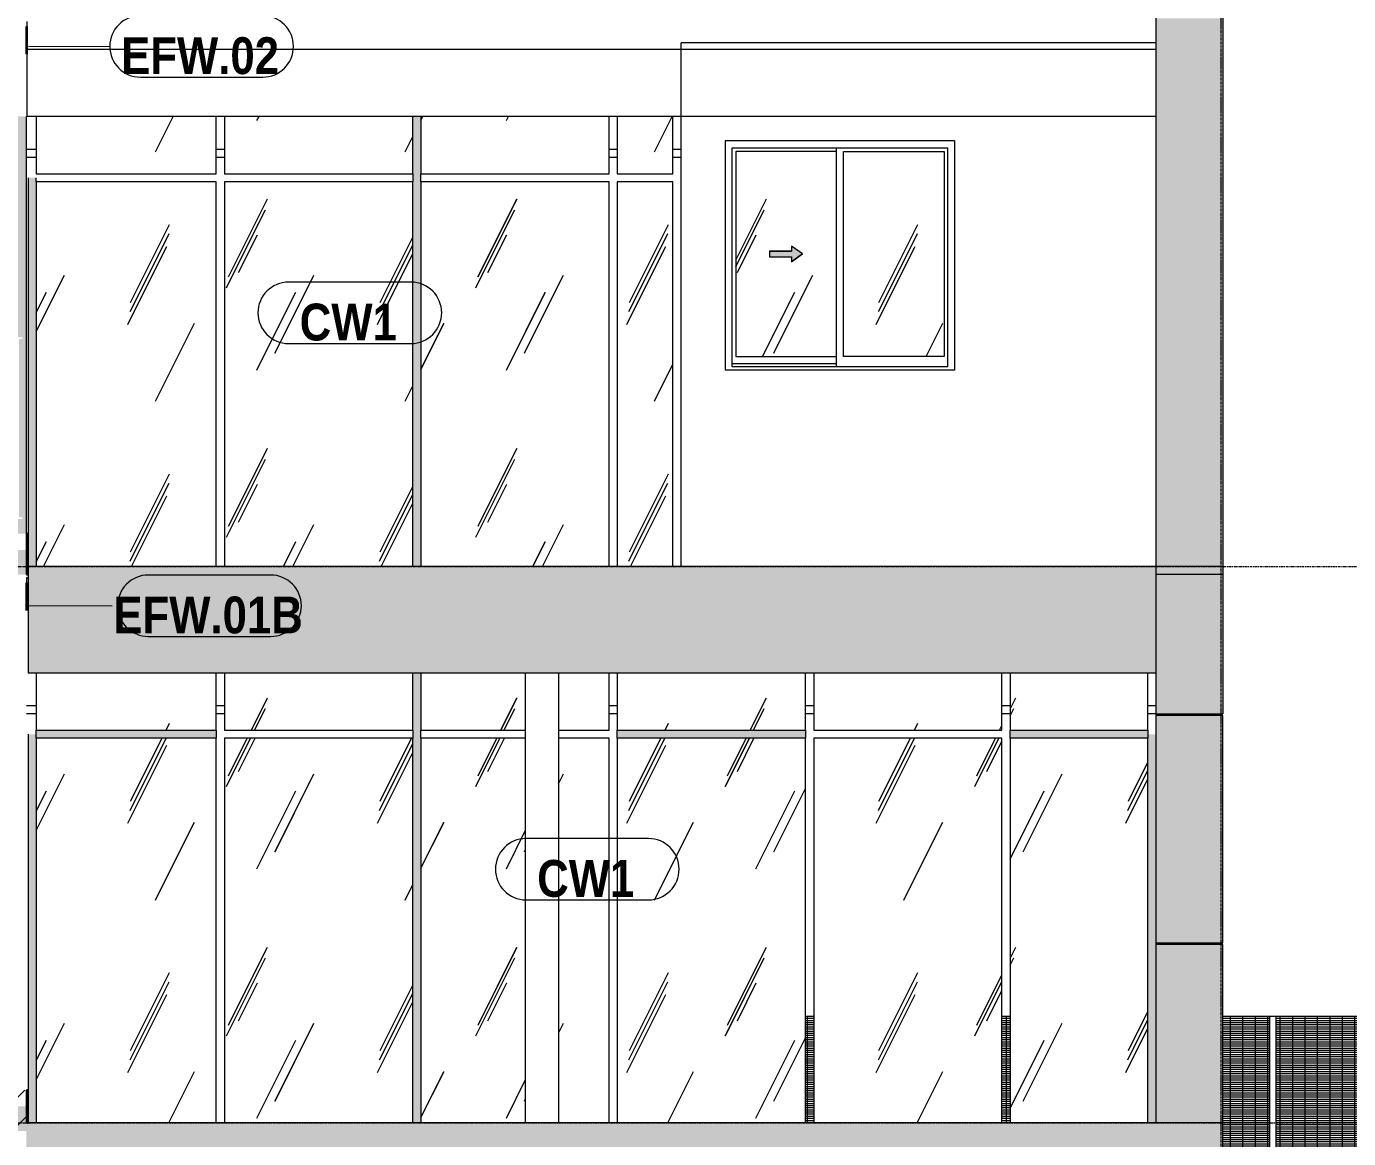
# Model space of a CAD drawing. Header units: millimetres. Extents: x 3451 to 201731, y -8641 to 35300.
# Drawn here: x 176091 to 184169, y 2104 to 8900 of the extents above; entities that cross this region are included whole.
import ezdxf

# ---------------------------------------------------------------- set-up
doc = ezdxf.new("R2010")
doc.units = ezdxf.units.MM
for name, pattern in [('1 NÉT CALL OUT', [6, 3, -3]), ('Centre', [31.75, 6.35, -4.7625, 15.875, -4.7625]), ('Grid Line', [22.225, 12.7, -3.175, 3.175, -3.175])]:
    doc.linetypes.add(name, pattern=pattern)
for name, color, linetype, lineweight in [('0-2', 50, 'Continuous', 5), ('A-CLNG', 13, 'Continuous', 9), ('A-DETL-GENF', 92, 'Continuous', 9), ('A-DETL-GENF-2', 92, '1 NÉT CALL OUT', 9), ('A-FLOR', 192, 'Continuous', 9), ('A-FLOR-1', 10, 'Continuous', 35), ('A-FLOR-2', 7, 'Continuous', 9), ('A-FLOR-HRAL', 11, 'Continuous', 9), ('A-FLOR-LEVL-2', 51, 'Centre', 9), ('A-GLAZ', 151, 'Continuous', 9), ('A-GLAZ-3', 7, '1 NÉT CALL OUT', 9), ('A-GLAZ-CURT', 52, 'Continuous', 9), ('A-GLAZ-CWMG', 51, 'Continuous', 9), ('A-WALL', 113, 'Continuous', 9), ('A-WALL-1', 113, 'Continuous', 25), ('A-WALL-IDEN', 211, 'Continuous', 9), ('A-WALL-PATT-2', 9, 'Continuous', 9), ('A-WALL-PATT-3', 111, 'Continuous', 5), ('I-WALL-2', 2, 'Continuous', 25), ('S-BEAM-1', 12, 'Continuous', 5), ('S-BEAM-3', 7, 'Continuous', 9), ('S-COLS', 52, 'Continuous', 9), ('S-GRID-1', 1, 'Grid Line', 9)]:
    doc.layers.add(name, color=color, linetype=linetype, lineweight=lineweight)
doc.styles.add('Arial_B', font='arialbd.ttf', dxfattribs={"width": 0.85, "height": 225})
pattern_1 = [(63.435, (-50196.8, 14229.33), (-0.001, 1524.001), [532.46, -2875.304]), (63.435, (-51720.8, 14229.33), (-0.001, 1524.001), [532.463, -2875.304]), (63.435, (-49467.24, 14523.8), (-0.001, 1524.001), [532.46, -2875.304]), (63.435, (-50991.24, 14523.8), (-0.001, 1524.001), [532.463, -2875.304]), (63.435, (-49577.66, 14419.83), (-0.001, 1524.001), [532.46, -2875.304]), (63.435, (-51101.66, 14419.83), (-0.001, 1524.001), [532.463, -2875.304]), (63.435, (-49690.2, 15015.1), (-0.001, 1524.001), [258.8, -3148.965]), (63.435, (-51214.2, 15015.1), (-0.001, 1524.001), [258.8, -3148.965]), (63.435, (-49763.8, 14922.95), (-0.001, 1524.001), [532.46, -2875.304]), (63.435, (-51287.8, 14922.95), (-0.001, 1524.001), [532.463, -2875.304]), (63.435, (-49750.84, 14989.1), (-0.001, 1524.001), [532.46, -2875.304]), (63.435, (-51274.84, 14989.1), (-0.001, 1524.001), [532.463, -2875.304]), (63.435, (-50365.7, 14698.94), (-0.001, 1524.001), [532.46, -2875.304]), (63.435, (-51889.7, 14698.94), (-0.001, 1524.001), [532.463, -2875.304]), (63.435, (-50352.7, 14776.9), (-0.001, 1524.001), [532.46, -2875.304]), (63.435, (-51876.7, 14776.9), (-0.001, 1524.001), [532.463, -2875.304]), (63.435, (-50349.2, 14833.1), (-0.001, 1524.001), [532.46, -2875.304]), (63.435, (-51873.2, 14833.1), (-0.001, 1524.001), [532.463, -2875.304])]

# ---------------------------------------------------------------- blocks, each defined once
blk = doc.blocks.new('NCV_TKTC_KET CAU_rvt-2-TKCS_MẶT CẮT D')
at = {"layer": 'S-BEAM-1'}
for points in [[(-24536.9, 5550), (-24536.9, 5700), (-24736.9, 5700), (-24736.9, 5550)], [(-24536.9, 2150), (-24536.9, 2300), (-24736.9, 2300), (-24736.9, 2150)]]:
    blk.add_hatch(color=256, dxfattribs=at).paths.add_polyline_path(points)
at = {"layer": 'A-FLOR-1'}
for p, q in [((-24535.3, 8730), (-24535.3, 8900)), ((-24535.3, 5330), (-24535.3, 5500))]:
    blk.add_line(p, q, dxfattribs=at)
at = {"layer": 'A-FLOR-2'}
for p, q in [((-17636.9, 8760), (-24535.3, 8760)), ((-24536.8, 5530), (-24536.8, 5500)), ((-24536.8, 5530), (-24526.9, 5530)), ((-24526.9, 5360), (-24535.3, 5360))]:
    blk.add_line(p, q, dxfattribs=at)
at = {"layer": 'S-BEAM-3'}
for p in [(-24534.3, 8930), (-17636.9, 8350)]:
    blk.add_line(p, (-24534.3, 8350), dxfattribs=at)
blk = doc.blocks.new('NCV_TKTC_TANG 1_rvt-2-TKCS_MẶT CẮT D')
at = {"layer": 'A-WALL-PATT-2'}
h = blk.add_hatch(dxfattribs=at)
h.set_pattern_fill('FP_32', color=256, style=0, pattern_type=2)
h.set_pattern_definition([(45, (-51987.05, 14125), (-84.8528, 84.8528), [])])
h.paths.add_polyline_path([(-24736.9, 2180), (-24536.9, 2180), (-24536.9, 2400), (-24736.9, 2400)])
blk = doc.blocks.new('System Panel - Glazed-1453213-TKCS_MẶT CẮT D')
at = {"layer": 'A-GLAZ-CURT'}
h = blk.add_hatch(dxfattribs=at)
h.set_pattern_fill('FP_34', color=256, style=0, pattern_type=2)
h.set_pattern_definition(pattern_1)
h.paths.add_polyline_path([(-23376.9, 5600), (-23376.9, 7950), (-24476.9, 7950), (-24476.9, 5600)])
for p, q in [((-23376.9, 7950), (-24476.9, 7950)), ((-24476.9, 7950), (-24476.9, 5600)), ((-23376.9, 5600), (-23376.9, 7950))]:
    blk.add_line(p, q, dxfattribs=at)
blk = doc.blocks.new('System Panel - Glazed-1286806-TKCS_MẶT CẮT D')
at = {"layer": 'A-GLAZ-CURT'}
h = blk.add_hatch(dxfattribs=at)
h.set_pattern_fill('FP_34', color=256, style=0, pattern_type=2)
h.set_pattern_definition(pattern_1)
h.paths.add_polyline_path([(-22176.9, 5600), (-22176.9, 7950), (-23326.9, 7950), (-23326.9, 5600)])
for p, q in [((-22176.9, 7950), (-23326.9, 7950)), ((-23326.9, 7950), (-23326.9, 5600)), ((-22176.9, 5600), (-22176.9, 7950))]:
    blk.add_line(p, q, dxfattribs=at)
blk = doc.blocks.new('System Panel - Glazed-V328-TKCS_MẶT CẮT D')
at = {"layer": 'A-GLAZ-CURT'}
h = blk.add_hatch(dxfattribs=at)
h.set_pattern_fill('FP_34', color=256, style=0, pattern_type=2)
h.set_pattern_definition(pattern_1)
h.paths.add_polyline_path([(-21898.4, 5600), (-20976.9, 5600), (-20976.9, 7950), (-22126.9, 7950), (-22126.9, 5600)])
for p, q in [((-20976.9, 7950), (-22126.9, 7950)), ((-22126.9, 7950), (-22126.9, 5600)), ((-20976.9, 5600), (-20976.9, 7950))]:
    blk.add_line(p, q, dxfattribs=at)
blk = doc.blocks.new('System Panel - Glazed-4731533-TKCS_MẶT CẮT D')
at = {"layer": 'A-GLAZ-CURT'}
h = blk.add_hatch(dxfattribs=at)
h.set_pattern_fill('FP_34', color=256, style=0, pattern_type=2)
h.set_pattern_definition(pattern_1)
h.paths.add_polyline_path([(-20926.9, 5600), (-20586.9, 5600), (-20586.9, 7950), (-20926.9, 7950), (-20926.9, 6755.8)])
for p, q in [((-20586.9, 7950), (-20926.9, 7950)), ((-20926.9, 7950), (-20926.9, 5600)), ((-20586.9, 5600), (-20586.9, 7950))]:
    blk.add_line(p, q, dxfattribs=at)
blk = doc.blocks.new('System Panel - Glazed-1453215-TKCS_MẶT CẮT D')
at = {"layer": 'A-GLAZ-CURT'}
h = blk.add_hatch(dxfattribs=at)
h.set_pattern_fill('FP_34', color=256, style=0, pattern_type=2)
h.set_pattern_definition(pattern_1)
h.paths.add_polyline_path([(-23376.9, 8000), (-23376.9, 8350), (-24476.9, 8350), (-24476.9, 8000)])
for p, q in [((-24476.9, 8350), (-24476.9, 8000)), ((-23376.9, 8000), (-23376.9, 8350)), ((-24476.9, 8000), (-23376.9, 8000))]:
    blk.add_line(p, q, dxfattribs=at)
blk = doc.blocks.new('System Panel - Glazed-1286807-TKCS_MẶT CẮT D')
at = {"layer": 'A-GLAZ-CURT'}
h = blk.add_hatch(dxfattribs=at)
h.set_pattern_fill('FP_34', color=256, style=0, pattern_type=2)
h.set_pattern_definition(pattern_1)
h.paths.add_polyline_path([(-22176.9, 8000), (-22176.9, 8350), (-23326.9, 8350), (-23326.9, 8000)])
for p, q in [((-23326.9, 8350), (-23326.9, 8000)), ((-22176.9, 8000), (-22176.9, 8350)), ((-23326.9, 8000), (-22176.9, 8000))]:
    blk.add_line(p, q, dxfattribs=at)
blk = doc.blocks.new('System Panel - Glazed-V329-TKCS_MẶT CẮT D')
at = {"layer": 'A-GLAZ-CURT'}
h = blk.add_hatch(dxfattribs=at)
h.set_pattern_fill('FP_34', color=256, style=0, pattern_type=2)
h.set_pattern_definition(pattern_1)
h.paths.add_polyline_path([(-21898.4, 8000), (-20976.9, 8000), (-20976.9, 8350), (-22126.9, 8350), (-22126.9, 8000)])
for p, q in [((-22126.9, 8350), (-22126.9, 8000)), ((-20976.9, 8000), (-20976.9, 8350)), ((-22126.9, 8000), (-20976.9, 8000))]:
    blk.add_line(p, q, dxfattribs=at)
blk = doc.blocks.new('System Panel - Glazed-4731534-TKCS_MẶT CẮT D')
at = {"layer": 'A-GLAZ-CURT'}
h = blk.add_hatch(dxfattribs=at)
h.set_pattern_fill('FP_34', color=256, style=0, pattern_type=2)
h.set_pattern_definition(pattern_1)
h.paths.add_polyline_path([(-20592.2, 8000), (-20586.9, 8000), (-20586.9, 8350), (-20926.9, 8350), (-20926.9, 8000)])
for p, q in [((-20926.9, 8350), (-20926.9, 8000)), ((-20586.9, 8000), (-20586.9, 8350)), ((-20926.9, 8000), (-20586.9, 8000))]:
    blk.add_line(p, q, dxfattribs=at)
blk = doc.blocks.new('Rectangular Mullion - 50 x 100mm-1286811-TKCS_MẶT CẮT D')
at = {"layer": 'A-GLAZ-CWMG'}
blk.add_hatch(color=256, dxfattribs=at).paths.add_polyline_path([(-24476.9, 5600), (-24476.9, 7975), (-24526.9, 7975), (-24526.9, 5600), (-24510.6, 5600)])
for p, q in [((-24526.9, 7975), (-24526.9, 5800)), ((-24476.9, 7950), (-24476.9, 7975))]:
    blk.add_line(p, q, dxfattribs=at)
blk = doc.blocks.new('Rectangular Mullion - 50 x 100mm-1286804-TKCS_MẶT CẮT D')
at = {"layer": 'A-GLAZ-CWMG'}
blk.add_hatch(color=256, dxfattribs=at).paths.add_polyline_path([(-22126.9, 5600), (-22126.9, 7975), (-22176.9, 7975), (-22176.9, 5600)])
for p, q in [((-22176.9, 7975), (-22176.9, 7950)), ((-22126.9, 7950), (-22126.9, 7975))]:
    blk.add_line(p, q, dxfattribs=at)
blk = doc.blocks.new('Rectangular Mullion - 50 x 100mm-1286805-TKCS_MẶT CẮT D')
at = {"layer": 'A-GLAZ-CWMG'}
blk.add_hatch(color=256, dxfattribs=at).paths.add_polyline_path([(-22126.9, 7975), (-22126.9, 8350), (-22176.9, 8350), (-22176.9, 7975)])
for p, q in [((-22176.9, 8000), (-22176.9, 7975)), ((-22126.9, 7975), (-22126.9, 8000))]:
    blk.add_line(p, q, dxfattribs=at)
blk = doc.blocks.new('System Panel - Glazed-V343-TKCS_MẶT CẮT D')
at = {"layer": 'A-GLAZ-CURT'}
h = blk.add_hatch(dxfattribs=at)
h.set_pattern_fill('FP_34', color=256, style=0, pattern_type=2)
h.set_pattern_definition(pattern_1)
h.paths.add_polyline_path([(-23376.9, 2200), (-23376.9, 4550), (-24476.9, 4550), (-24476.9, 2200)])
for p, q in [((-23376.9, 4550), (-24476.9, 4550)), ((-24476.9, 4550), (-24476.9, 2200)), ((-23376.9, 2200), (-23376.9, 4550))]:
    blk.add_line(p, q, dxfattribs=at)
blk = doc.blocks.new('System Panel - Glazed-V344-TKCS_MẶT CẮT D')
at = {"layer": 'A-GLAZ-CURT'}
h = blk.add_hatch(dxfattribs=at)
h.set_pattern_fill('FP_34', color=256, style=0, pattern_type=2)
h.set_pattern_definition(pattern_1)
h.paths.add_polyline_path([(-22176.9, 2200), (-22176.9, 4550), (-23326.9, 4550), (-23326.9, 2200)])
for p, q in [((-22176.9, 4550), (-23326.9, 4550)), ((-23326.9, 4550), (-23326.9, 2200)), ((-22176.9, 2200), (-22176.9, 4550))]:
    blk.add_line(p, q, dxfattribs=at)
blk = doc.blocks.new('System Panel - Glazed-V345-TKCS_MẶT CẮT D')
at = {"layer": 'A-GLAZ-CURT'}
h = blk.add_hatch(dxfattribs=at)
h.set_pattern_fill('FP_34', color=256, style=0, pattern_type=2)
h.set_pattern_definition(pattern_1)
h.paths.add_polyline_path([(-21898.4, 2200), (-21486.9, 2200), (-21486.9, 4550), (-22126.9, 4550), (-22126.9, 2200)])
h.paths.add_polyline_path([(-21286.9, 2200), (-20976.9, 2200), (-20976.9, 4550), (-21286.9, 4550), (-21286.9, 4288.3)])
for p, q in [((-21486.9, 4550), (-22126.9, 4550)), ((-22126.9, 4550), (-22126.9, 2200)), ((-20976.9, 4550), (-21286.9, 4550)), ((-20976.9, 2200), (-20976.9, 4550))]:
    blk.add_line(p, q, dxfattribs=at)
blk = doc.blocks.new('System Panel - Glazed-V346-TKCS_MẶT CẮT D')
at = {"layer": 'A-GLAZ-CURT'}
h = blk.add_hatch(dxfattribs=at)
h.set_pattern_fill('FP_34', color=256, style=0, pattern_type=2)
h.set_pattern_definition(pattern_1)
h.paths.add_polyline_path([(-19776.9, 2200), (-19776.9, 4550), (-20926.9, 4550), (-20926.9, 2200)])
for p, q in [((-19776.9, 4550), (-20926.9, 4550)), ((-20926.9, 4550), (-20926.9, 2200)), ((-19776.9, 2200), (-19776.9, 4550))]:
    blk.add_line(p, q, dxfattribs=at)
blk = doc.blocks.new('System Panel - Glazed-V347-TKCS_MẶT CẮT D')
at = {"layer": 'A-GLAZ-CURT'}
h = blk.add_hatch(dxfattribs=at)
h.set_pattern_fill('FP_34', color=256, style=0, pattern_type=2)
h.set_pattern_definition(pattern_1)
h.paths.add_polyline_path([(-18576.9, 2200), (-18576.9, 4550), (-19726.9, 4550), (-19726.9, 2200), (-19286.1, 2200)])
for p, q in [((-18576.9, 4550), (-19726.9, 4550)), ((-19726.9, 4550), (-19726.9, 2200)), ((-18576.9, 2200), (-18576.9, 4550))]:
    blk.add_line(p, q, dxfattribs=at)
blk = doc.blocks.new('System Panel - Glazed-1453214-TKCS_MẶT CẮT D')
at = {"layer": 'A-GLAZ-CURT'}
h = blk.add_hatch(dxfattribs=at)
h.set_pattern_fill('FP_34', color=256, style=0, pattern_type=2)
h.set_pattern_definition(pattern_1)
h.paths.add_polyline_path([(-17685.2, 2200), (-17685.2, 4550), (-18526.9, 4550), (-18526.9, 2200), (-17979.9, 2200)])
for p, q in [((-17685.2, 4550), (-18526.9, 4550)), ((-18526.9, 4550), (-18526.9, 2200)), ((-17685.2, 2200), (-17685.2, 4550))]:
    blk.add_line(p, q, dxfattribs=at)
blk = doc.blocks.new('System Panel - Glazed-V348-TKCS_MẶT CẮT D')
at = {"layer": 'A-GLAZ-CURT'}
h = blk.add_hatch(dxfattribs=at)
h.set_pattern_fill('FP_34', color=256, style=0, pattern_type=2)
h.set_pattern_definition(pattern_1)
h.paths.add_polyline_path([(-23376.9, 4600), (-23376.9, 4950), (-24476.9, 4950), (-24476.9, 4600)])
for p, q in [((-24476.9, 4950), (-24476.9, 4600)), ((-23376.9, 4600), (-23376.9, 4950)), ((-24476.9, 4600), (-23376.9, 4600))]:
    blk.add_line(p, q, dxfattribs=at)
blk = doc.blocks.new('System Panel - Glazed-V349-TKCS_MẶT CẮT D')
at = {"layer": 'A-GLAZ-CURT'}
h = blk.add_hatch(dxfattribs=at)
h.set_pattern_fill('FP_34', color=256, style=0, pattern_type=2)
h.set_pattern_definition(pattern_1)
h.paths.add_polyline_path([(-22176.9, 4600), (-22176.9, 4950), (-23326.9, 4950), (-23326.9, 4600)])
for p, q in [((-23326.9, 4950), (-23326.9, 4600)), ((-22176.9, 4600), (-22176.9, 4950)), ((-23326.9, 4600), (-22176.9, 4600))]:
    blk.add_line(p, q, dxfattribs=at)
blk = doc.blocks.new('System Panel - Glazed-V350-TKCS_MẶT CẮT D')
at = {"layer": 'A-GLAZ-CURT'}
h = blk.add_hatch(dxfattribs=at)
h.set_pattern_fill('FP_34', color=256, style=0, pattern_type=2)
h.set_pattern_definition(pattern_1)
h.paths.add_polyline_path([(-21486.9, 4600), (-21486.9, 4950), (-22126.9, 4950), (-22126.9, 4600), (-21898.4, 4600)])
h.paths.add_polyline_path([(-20976.9, 4600), (-20976.9, 4950), (-21286.9, 4950), (-21286.9, 4600)])
for p, q in [((-22126.9, 4950), (-22126.9, 4600)), ((-20976.9, 4600), (-20976.9, 4950)), ((-22126.9, 4600), (-21486.9, 4600)), ((-21286.9, 4600), (-20976.9, 4600))]:
    blk.add_line(p, q, dxfattribs=at)
blk = doc.blocks.new('System Panel - Glazed-V351-TKCS_MẶT CẮT D')
at = {"layer": 'A-GLAZ-CURT'}
h = blk.add_hatch(dxfattribs=at)
h.set_pattern_fill('FP_34', color=256, style=0, pattern_type=2)
h.set_pattern_definition(pattern_1)
h.paths.add_polyline_path([(-20592.2, 4600), (-19776.9, 4600), (-19776.9, 4950), (-20926.9, 4950), (-20926.9, 4600)])
for p, q in [((-20926.9, 4950), (-20926.9, 4600)), ((-19776.9, 4600), (-19776.9, 4950)), ((-20926.9, 4600), (-19776.9, 4600))]:
    blk.add_line(p, q, dxfattribs=at)
blk = doc.blocks.new('System Panel - Glazed-V352-TKCS_MẶT CẮT D')
at = {"layer": 'A-GLAZ-CURT'}
h = blk.add_hatch(dxfattribs=at)
h.set_pattern_fill('FP_34', color=256, style=0, pattern_type=2)
h.set_pattern_definition(pattern_1)
h.paths.add_polyline_path([(-19286.1, 4600), (-18576.9, 4600), (-18576.9, 4950), (-19726.9, 4950), (-19726.9, 4600)])
for p, q in [((-19726.9, 4950), (-19726.9, 4600)), ((-18576.9, 4600), (-18576.9, 4950)), ((-19726.9, 4600), (-18576.9, 4600))]:
    blk.add_line(p, q, dxfattribs=at)
blk = doc.blocks.new('System Panel - Glazed-1453216-TKCS_MẶT CẮT D')
at = {"layer": 'A-GLAZ-CURT'}
h = blk.add_hatch(dxfattribs=at)
h.set_pattern_fill('FP_34', color=256, style=0, pattern_type=2)
h.set_pattern_definition(pattern_1)
h.paths.add_polyline_path([(-17685.2, 4600), (-17685.2, 4950), (-18526.9, 4950), (-18526.9, 4600)])
for p, q in [((-18526.9, 4950), (-18526.9, 4600)), ((-17685.2, 4600), (-17685.2, 4950)), ((-18526.9, 4600), (-17685.2, 4600))]:
    blk.add_line(p, q, dxfattribs=at)
blk = doc.blocks.new('Rectangular Mullion - 50 x 100mm-1286808-TKCS_MẶT CẮT D')
at = {"layer": 'A-GLAZ-CWMG'}
blk.add_hatch(color=256, dxfattribs=at).paths.add_polyline_path([(-17636.9, 2200), (-17636.9, 4575), (-17685.2, 4575), (-17685.2, 2200)])
blk.add_line((-17685.2, 4575), (-17685.2, 4550), dxfattribs=at)
blk = doc.blocks.new('Rectangular Mullion - 50 x 100mm-V353-TKCS_MẶT CẮT D')
at = {"layer": 'A-GLAZ-CWMG'}
blk.add_hatch(color=256, dxfattribs=at).paths.add_polyline_path([(-24510.6, 2200), (-24476.9, 2200), (-24476.9, 4575), (-24526.9, 4575), (-24526.9, 2200)])
for p, q in [((-24526.9, 4575), (-24526.9, 2399.9)), ((-24476.9, 4550), (-24476.9, 4575))]:
    blk.add_line(p, q, dxfattribs=at)
blk = doc.blocks.new('Rectangular Mullion - 50 x 100mm-1453211-TKCS_MẶT CẮT D')
at = {"layer": 'A-GLAZ-CWMG'}
blk.add_hatch(color=256, dxfattribs=at).paths.add_polyline_path([(-23376.9, 4550), (-23376.9, 4600), (-24476.9, 4600), (-24476.9, 4550)])
for p, q in [((-24476.9, 4550), (-24476.9, 4600)), ((-23376.9, 4600), (-23376.9, 4550))]:
    blk.add_line(p, q, dxfattribs=at)
blk = doc.blocks.new('Rectangular Mullion - 50 x 100mm-1286803-TKCS_MẶT CẮT D')
at = {"layer": 'A-GLAZ-CWMG'}
blk.add_hatch(color=256, dxfattribs=at).paths.add_polyline_path([(-20592.2, 4550), (-19776.9, 4550), (-19776.9, 4600), (-20926.9, 4600), (-20926.9, 4550)])
for p, q in [((-20926.9, 4550), (-20926.9, 4600)), ((-19776.9, 4600), (-19776.9, 4550))]:
    blk.add_line(p, q, dxfattribs=at)
blk = doc.blocks.new('Rectangular Mullion - 50 x 100mm-1453212-TKCS_MẶT CẮT D')
at = {"layer": 'A-GLAZ-CWMG'}
blk.add_hatch(color=256, dxfattribs=at).paths.add_polyline_path([(-18526.9, 4550), (-17685.2, 4550), (-17685.2, 4600), (-18526.9, 4600)])
for p, q in [((-18526.9, 4550), (-18526.9, 4600)), ((-17685.2, 4600), (-17685.2, 4550))]:
    blk.add_line(p, q, dxfattribs=at)
blk = doc.blocks.new('NBS_CLDPhysicalSecuritySystems_MtlMeshPnlFncngSym_CLDModsecSecurusS3_InfillPanel - NBS_CLDPhysicalSecuritySystems_MtlMeshPnlFncngSym_CLDModsecSecurusS2_InfillPanel-2369424-TKCS_MẶT CẮT D')
at = {"layer": 'A-FLOR-HRAL'}
h = blk.add_hatch(dxfattribs=at)
h.set_pattern_fill('FP_53', color=256, style=0, pattern_type=2)
h.set_pattern_definition([(180, (-20156.337, 850), (2e-15, 13), []), (90, (-20156.34, 850), (76, -5e-15), [])])
h.paths.add_polyline_path([(-16902.3, 971), (-16356.3, 971), (-16356.3, 2850), (-16902.3, 2850), (-16902.3, 1204)])
h.paths.add_polyline_path([(-17000.3, 971), (-16942.3, 971), (-16942.3, 2850), (-17226.9, 2850), (-17226.9, 1500), (-17230.9, 1500), (-17230.9, 1490), (-17226.9, 1490), (-17226.9, 971)])
h.paths.add_polyline_path([(-19776.9, 2200), (-19726.9, 2200), (-19726.9, 2850), (-19776.9, 2850)])
h.paths.add_polyline_path([(-18576.9, 2200), (-18526.9, 2200), (-18526.9, 2850), (-18576.9, 2850)])
for p, q in [((-19726.9, 2850), (-19776.9, 2850)), ((-18526.9, 2850), (-18576.9, 2850)), ((-16942.2, 2850), (-17226.9, 2850)), ((-16942.3, 2850), (-16942.3, 971)), ((-16938.3, 2850), (-16942.3, 2850)), ((-16906.3, 2850), (-16938.3, 2850)), ((-16902.3, 2850), (-16906.3, 2850)), ((-16356.3, 2850), (-16902.5, 2850)), ((-16902.3, 971), (-16902.3, 2850)), ((-16356.3, 971), (-17226.9, 971)), ((-16938.3, 971), (-16942.2, 971)), ((-16906.3, 971), (-16938.3, 971)), ((-16902.5, 971), (-16906.3, 971)), ((-17226.9, 930), (-16356.3, 930))]:
    blk.add_line(p, q, dxfattribs=at)
blk = doc.blocks.new('1_FAMILY RVT - W01-WxH 1400x1400xmm-389822-TKCS_MẶT CẮT D')
at = {"layer": 'A-DETL-GENF-2'}
blk.add_hatch(color=256, dxfattribs=at).paths.add_polyline_path([(-19862.4, 7462.1), (-19794.7, 7509.5), (-19862.4, 7557), (-19862.4, 7526.5), (-19997.9, 7526.5), (-19997.9, 7492.6), (-19862.4, 7492.6)])
at = {"layer": 'A-GLAZ'}
h = blk.add_hatch(dxfattribs=at)
h.set_pattern_fill('FP_34', color=256, style=0, pattern_type=2)
h.set_pattern_definition(pattern_1)
h.paths.add_polyline_path([(-19939.1, 6882.5), (-19589.2, 6882.5), (-19589.2, 8136.5), (-20203.4, 8136.5), (-20203.4, 6882.5)])
h.paths.add_polyline_path([(-19862.4, 7462.1), (-19862.4, 7492.6), (-19997.9, 7492.6), (-19997.9, 7526.5), (-19862.4, 7526.5), (-19862.4, 7557), (-19794.7, 7509.5), (-19818.9, 7492.6)])
h = blk.add_hatch(dxfattribs=at)
h.set_pattern_fill('FP_34', color=256, style=0, pattern_type=2)
h.set_pattern_definition(pattern_1)
h.paths.add_polyline_path([(-18930.4, 6882.5), (-18930.4, 8136.5), (-19544.7, 8136.5), (-19544.7, 6882.5), (-19286.1, 6882.5)])
at = {"layer": 'A-DETL-GENF'}
for p, q in [((-19997.9, 7526.5), (-19997.9, 7492.6)), ((-19997.9, 7526.5), (-19862.4, 7526.5)), ((-19862.4, 7526.5), (-19997.9, 7526.5)), ((-19997.9, 7526.5), (-19997.9, 7492.6)), ((-19862.4, 7557), (-19862.4, 7526.5)), ((-19794.7, 7509.5), (-19862.4, 7557)), ((-19794.7, 7509.5), (-19862.4, 7557)), ((-19862.4, 7557), (-19862.4, 7526.5)), ((-19997.9, 7492.6), (-19862.4, 7492.6)), ((-19997.9, 7492.6), (-19862.4, 7492.6)), ((-19794.7, 7509.5), (-19862.4, 7462.1)), ((-19862.4, 7462.1), (-19794.7, 7509.5)), ((-19862.4, 7492.6), (-19862.4, 7462.1)), ((-19862.4, 7492.6), (-19862.4, 7462.1))]:
    blk.add_line(p, q, dxfattribs=at)
at = {"layer": 'A-GLAZ'}
for p, q in [((-18866.9, 8200), (-20266.9, 8200)), ((-20266.9, 8200), (-20266.9, 6800)), ((-20226, 8159.1), (-18907.9, 8159.1)), ((-20226, 6819), (-20226, 8159.1)), ((-19589.2, 8159.1), (-19589.2, 6819)), ((-18907.9, 6819), (-18907.9, 8159.1)), ((-18866.9, 8200), (-18866.9, 6800)), ((-20203.4, 8136.5), (-20203.4, 6882.5)), ((-19589.2, 8136.5), (-20203.4, 8136.5)), ((-19544.7, 6882.5), (-19544.7, 8136.5)), ((-19544.7, 8136.5), (-18930.4, 8136.5)), ((-18930.4, 8136.5), (-18930.4, 6882.5)), ((-20203.4, 6882.5), (-19589.2, 6882.5)), ((-18930.4, 6882.5), (-19544.7, 6882.5)), ((-18866.9, 6800), (-20266.9, 6800)), ((-19589.2, 6838.1), (-20226, 6838.1)), ((-19589.2, 6838.1), (-20226, 6838.1)), ((-18907.9, 6819), (-20226, 6819))]:
    blk.add_line(p, q, dxfattribs=at)
blk = doc.blocks.new('CTL_WALL TAG NO MARK - 10-2062273-TKCS_MẶT CẮT D')
at = {"layer": 'A-WALL-IDEN'}
for p, q in [((-22189.9, 10737.5), (-22937.6, 10737.5)), ((-22937.6, 10362.5), (-22189.9, 10362.5))]:
    blk.add_line(p, q, dxfattribs=at)
for centre, start, end in [((-22937.6, 10550), 90, 270), ((-22189.9, 10550), 270, 90)]:
    blk.add_arc(centre, 187.5, start, end, dxfattribs=at)

msp = doc.modelspace()

# ---------------------------------------------------------------- hatches: boundary and pattern name
at = {"layer": 'A-WALL-PATT-3'}
for points in [[(183390.9, 5550), (183390.9, 8950), (182990.9, 8950), (182990.9, 5550)], [(183400.9, 5550), (183400.9, 8950), (183390.9, 8950), (183390.9, 5550)], [(178729.5, 4950), (182990.9, 4950), (182990.9, 5600), (176100.9, 5600), (176100.9, 4950), (176117.2, 4950)], [(182990.9, 4690), (183396.9, 4690), (183396.9, 4700), (182990.9, 4700)], [(183396.9, 3290), (183396.9, 3300), (182990.9, 3300), (182990.9, 3290)]]:
    msp.add_hatch(color=256, dxfattribs=at).paths.add_polyline_path(points)
h = msp.add_hatch(color=256, dxfattribs=at)
h.paths.add_polyline_path([(176066, 5800), (176090.9, 5800), (176090.9, 8350), (175891, 8350), (175891, 5800), (176046, 5800)])
h.paths.add_polyline_path([(176016, 5890), (176016, 5900), (176036, 5900), (176036, 6990), (176016, 6990), (176016, 7000), (176066, 7000), (176066, 6990), (176046, 6990), (176046, 5900), (176066, 5900), (176066, 5890), (176036, 5890)])
h = msp.add_hatch(color=256, dxfattribs=at)
h.paths.add_polyline_path([(183301, 2200), (183400.9, 2200), (183400.9, 3290), (182990.9, 3290), (182990.9, 2200)])
h.paths.add_polyline_path([(182990.9, 3300), (183400.9, 3300), (183400.9, 4690), (182990.9, 4690), (182990.9, 4288.3)])
h.paths.add_polyline_path([(183400.9, 4700), (183400.9, 5550), (183390.9, 5550), (183390.9, 5600), (182990.9, 5600), (182990.9, 4700)])
h = msp.add_hatch(color=256, dxfattribs=at)
h.paths.add_polyline_path([(179639.6, 1000), (179639.6, 1300), (179749.6, 1300), (179749.6, 900), (183390.9, 900), (183390.9, 1490), (176090.9, 1490), (176090.9, 1000), (178729.5, 1000)])
h.paths.add_polyline_path([(179739.6, 650), (179739.6, 1000), (179639.6, 1000), (179639.6, 650)])
h.paths.add_polyline_path([(178729.5, 1500), (183390.9, 1500), (183390.9, 2200), (176090.9, 2200), (176090.9, 2000), (176092.7, 2000), (176092.7, 1550), (176090.9, 1550), (176090.9, 1500), (176117.2, 1500)])
h = msp.add_hatch(color=256, dxfattribs=at)
h.paths.add_polyline_path([(183400.9, 400), (183400, 500), (183390.9, 500), (183390.9, 400)])
h.paths.add_polyline_path([(183396.3, 900), (183400.9, 900), (183400.9, 1490), (183390.9, 1490), (183390.9, 900)])
h.paths.add_polyline_path([(183400.9, 1500), (183400.9, 2200), (183390.9, 2200), (183390.9, 1500)])

# ---------------------------------------------------------------- linework, layer by layer
at = {"layer": 'A-CLNG'}
for p, q in [((176090.9, 8150), (176150.9, 8150)), ((176150.9, 8100), (176090.9, 8100)), ((177250.9, 8150), (177300.9, 8150)), ((177300.9, 8100), (177250.9, 8100)), ((179650.9, 8150), (179700.9, 8150)), ((179700.9, 8100), (179650.9, 8100)), ((180040.9, 8150), (180090.9, 8150)), ((180090.9, 8100), (180040.9, 8100)), ((176090.9, 4750), (176150.9, 4750)), ((176150.9, 4700), (176090.9, 4700)), ((177250.9, 4750), (177300.9, 4750)), ((177300.9, 4700), (177250.9, 4700)), ((179650.9, 4750), (179700.9, 4750)), ((179700.9, 4700), (179650.9, 4700)), ((180850.9, 4750), (180900.9, 4750)), ((180900.9, 4700), (180850.9, 4700)), ((182050.9, 4750), (182100.9, 4750)), ((182100.9, 4700), (182050.9, 4700)), ((182942.7, 4750), (182990.9, 4750)), ((182990.9, 4700), (182942.7, 4700))]:
    msp.add_line(p, q, dxfattribs=at)
at = {"layer": 'A-FLOR'}
msp.add_line((176100.9, 5530), (176090.9, 5530), dxfattribs=at)
at = {"layer": 'A-FLOR-LEVL-2'}
for p, q in [((106972.4, 5600), (198239.7, 5600)), ((106972.4, 2200), (198239.7, 2200))]:
    msp.add_line(p, q, dxfattribs=at)
at = {"layer": 'A-WALL'}
for p, q in [((182990.9, 29350), (182990.9, 2200)), ((183400.9, 29350), (183400.9, 4700)), ((182990.9, 8800), (180090.9, 8800)), ((180090.9, 5600), (180090.9, 8800)), ((176090.9, 5800), (176090.9, 8350)), ((182990.9, 5600), (176100.9, 5600)), ((183390.9, 5600), (182990.9, 5600)), ((176100.9, 5550), (176100.9, 4950)), ((183400.9, 5550), (182990.9, 5550)), ((176100.9, 4950), (182990.9, 4950)), ((182990.9, 4700), (183400.9, 4700)), ((183400.9, 4690), (182990.9, 4690)), ((183396.9, 4690), (183396.9, 4700)), ((183400.9, 3300), (183400.9, 4690)), ((182990.9, 3300), (183400.9, 3300)), ((183400.9, 3290), (182990.9, 3290)), ((183396.9, 3290), (183396.9, 3300)), ((183400.9, 1500), (183400.9, 3290)), ((183400.9, 2200), (176100.9, 2200))]:
    msp.add_line(p, q, dxfattribs=at)
at = {"layer": 'A-WALL-1'}
for p, q in [((176090.9, 2399.9), (176090.9, 2200)), ((176100.9, 2399.9), (176090.9, 2399.9)), ((176100.9, 2200), (176100.9, 2399.9)), ((176090.9, 2200), (176100.9, 2200))]:
    msp.add_line(p, q, dxfattribs=at)
at = {"layer": 'A-WALL-IDEN'}
for p, q in [((176104.1, 8779.3), (176599.7, 8777.8)), ((176098.8, 5361.6), (176614.1, 5360.1))]:
    msp.add_line(p, q, dxfattribs=at)
at = {"layer": 'I-WALL-2'}
for p, q in [((176090.9, 5800), (176090.9, 5550)), ((176100.9, 5800), (176090.9, 5800)), ((176100.9, 5550), (176100.9, 5800)), ((176090.9, 5550), (176100.9, 5550))]:
    msp.add_line(p, q, dxfattribs=at)
at = {"layer": 'S-COLS'}
for p, q in [((179140.9, 2200), (179140.9, 4950)), ((179340.9, 4950), (179340.9, 2200))]:
    msp.add_line(p, q, dxfattribs=at)
at = {"layer": 'S-GRID-1'}
msp.add_line((183390.9, -3541.4), (183390.9, 30542.5), dxfattribs=at)

# ---------------------------------------------------------------- block references
at = {"layer": '0-2'}
for name in ['NCV_TKTC_KET CAU_rvt-2-TKCS_MẶT CẮT D', 'NCV_TKTC_TANG 1_rvt-2-TKCS_MẶT CẮT D']:
    msp.add_blockref(name, (200627.8, 0), dxfattribs=at)
at = {"layer": 'A-FLOR-HRAL'}
msp.add_blockref('NBS_CLDPhysicalSecuritySystems_MtlMeshPnlFncngSym_CLDModsecSecurusS3_InfillPanel - NBS_CLDPhysicalSecuritySystems_MtlMeshPnlFncngSym_CLDModsecSecurusS2_InfillPanel-2369424-TKCS_MẶT CẮT D', (200627.8, 0), dxfattribs=at)
at = {"layer": 'A-GLAZ-3'}
msp.add_blockref('1_FAMILY RVT - W01-WxH 1400x1400xmm-389822-TKCS_MẶT CẮT D', (200627.8, 0), dxfattribs=at)
at = {"layer": 'A-GLAZ-CURT'}
for name in ['System Panel - Glazed-1453215-TKCS_MẶT CẮT D', 'System Panel - Glazed-1286807-TKCS_MẶT CẮT D', 'System Panel - Glazed-V329-TKCS_MẶT CẮT D', 'System Panel - Glazed-4731534-TKCS_MẶT CẮT D', 'System Panel - Glazed-1453213-TKCS_MẶT CẮT D', 'System Panel - Glazed-1286806-TKCS_MẶT CẮT D', 'System Panel - Glazed-V328-TKCS_MẶT CẮT D', 'System Panel - Glazed-4731533-TKCS_MẶT CẮT D', 'System Panel - Glazed-V348-TKCS_MẶT CẮT D', 'System Panel - Glazed-V349-TKCS_MẶT CẮT D', 'System Panel - Glazed-V350-TKCS_MẶT CẮT D', 'System Panel - Glazed-V351-TKCS_MẶT CẮT D', 'System Panel - Glazed-V352-TKCS_MẶT CẮT D', 'System Panel - Glazed-1453216-TKCS_MẶT CẮT D', 'System Panel - Glazed-V343-TKCS_MẶT CẮT D', 'System Panel - Glazed-V344-TKCS_MẶT CẮT D', 'System Panel - Glazed-V345-TKCS_MẶT CẮT D', 'System Panel - Glazed-V346-TKCS_MẶT CẮT D', 'System Panel - Glazed-V347-TKCS_MẶT CẮT D', 'System Panel - Glazed-1453214-TKCS_MẶT CẮT D']:
    msp.add_blockref(name, (200627.8, 0), dxfattribs=at)
at = {"layer": 'A-GLAZ-CWMG'}
for name, p in [('Rectangular Mullion - 50 x 100mm-1286805-TKCS_MẶT CẮT D', (200627.8, 0)), ('Rectangular Mullion - 50 x 100mm-1286811-TKCS_MẶT CẮT D', (200627.8, 0)), ('Rectangular Mullion - 50 x 100mm-1286804-TKCS_MẶT CẮT D', (200627.8, 0)), ('Rectangular Mullion - 50 x 100mm-1286805-TKCS_MẶT CẮT D', (200627.8, -3400)), ('Rectangular Mullion - 50 x 100mm-V353-TKCS_MẶT CẮT D', (200627.8, 0)), ('Rectangular Mullion - 50 x 100mm-1453211-TKCS_MẶT CẮT D', (200627.8, 0)), ('Rectangular Mullion - 50 x 100mm-1286804-TKCS_MẶT CẮT D', (200627.8, -3400)), ('Rectangular Mullion - 50 x 100mm-1286803-TKCS_MẶT CẮT D', (200627.8, 0)), ('Rectangular Mullion - 50 x 100mm-1453212-TKCS_MẶT CẮT D', (200627.8, 0)), ('Rectangular Mullion - 50 x 100mm-1286808-TKCS_MẶT CẮT D', (200627.8, 0))]:
    msp.add_blockref(name, p, dxfattribs=at)
at = {"layer": 'A-WALL-IDEN'}
for p in [(199724.8, -1772.2), (200630.3, -3400), (199773.1, -5189.9), (202081.2, -6800)]:
    msp.add_blockref('CTL_WALL TAG NO MARK - 10-2062273-TKCS_MẶT CẮT D', p, dxfattribs=at)

# ---------------------------------------------------------------- texts
at = {"layer": 'A-WALL-IDEN', "char_height": 225, "attachment_point": 5, "line_spacing_factor": 0.936439, "style": 'Arial_B'}
for s, insert, width in [('\\pt6.37425,12.75075,19.125,25.49925,31.87575,38.25,44.62425,51.00075,57.375,63.74925,70.12575,76.5,82.87425,89.25075,95.625,101.99925,108.37575,114.75,121.12425,127.50075,133.875,140.24925,146.62575,153,159.37425,165.75075,172.125,178.49925,184.87575,191.25,197.62425,204.00075;EFW.02', (177151.7, 8719.8), 995.775), ('\\pt6.37425,12.75075,19.125,25.49925,31.87575,38.25,44.62425,51.00075,57.375,63.74925,70.12575,76.5,82.87425,89.25075,95.625,101.99925,108.37575,114.75,121.12425,127.50075,133.875,140.24925,146.62575,153,159.37425,165.75075,172.125,178.49925,184.87575,191.25,197.62425,204.00075;CW1', (178057.3, 7092), 615.825), ('\\pt6.37425,12.75075,19.125,25.49925,31.87575,38.25,44.62425,51.00075,57.375,63.74925,70.12575,76.5,82.87425,89.25075,95.625,101.99925,108.37575,114.75,121.12425,127.50075,133.875,140.24925,146.62575,153,159.37425,165.75075,172.125,178.49925,184.87575,191.25,197.62425,204.00075;EFW.01B', (177200.6, 5302), 1180.65), ('\\pt6.37425,12.75075,19.125,25.49925,31.87575,38.25,44.62425,51.00075,57.375,63.74925,70.12575,76.5,82.87425,89.25075,95.625,101.99925,108.37575,114.75,121.12425,127.50075,133.875,140.24925,146.62575,153,159.37425,165.75075,172.125,178.49925,184.87575,191.25,197.62425,204.00075;CW1', (179508.2, 3692), 615.825)]:
    msp.add_mtext(s, dxfattribs=dict(at, insert=insert, width=width))

doc.saveas('drawing.dxf')
